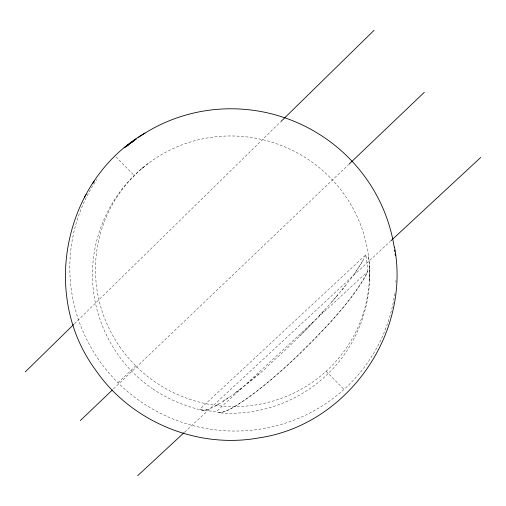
<?xml version="1.0" encoding="UTF-8"?>
<svg xmlns="http://www.w3.org/2000/svg" width="506" height="506" viewBox="0 0 506 506"><rect width="100%" height="100%" fill="white"/><g stroke="black" fill="none" stroke-linecap="round" stroke-linejoin="round"><path stroke-width="0.38" stroke-dasharray="2.53 1.9" d="M368.526 256.555C374.611 300.45 357.818 346.654 325.092 376.508C296.699 402.808 257.282 416.166 218.737 412.751C229.648 411.473 238.522 403.75 247.51 398.114C265.675 385.022 282.5 370.164 298.692 354.725C324.011 329.223 350.816 303.625 367.717 271.507A138.144 135.507 22.6 0 0 365.768 254.853L199.946 409.044A138.144 135.507 22.6 0 0 216.087 411.859L367.717 271.507A106.911 17.349 -44.5 0 1 289.356 363.504L285.833 366.717A106.911 17.349 -44.5 0 1 216.125 411.897M362.688 261.039L354.504 273.651M341.74 290.172L345.313 285.757M365.768 254.853A116.469 17.387 -44.5 0 1 337.932 294.745L336.667 296.238M337.932 294.745L330.943 302.854A116.469 17.387 -44.5 0 1 278.989 355.908L266.32 367.343M336.243 296.737L330.943 302.854M319.103 315.94L325.168 309.33M312.784 322.645L299.546 336.161M74.395 323.783L280.375 122.066M117.993 382.776L135.728 365.844M113.477 388.924L348.305 164.855M184.639 432.137L390.316 241.324M148.41 163.387C113.199 189.124 91.909 232.349 92.453 275.896C92.769 320.032 115.273 363.182 151.743 388.172L152.224 388.5M259.104 373.599L247.649 383.112M141.756 168.625L143.438 167.322M235.138 392.789L241.501 387.975M228.718 397.393L222.476 401.568M216.65 405.085L219.49 403.421M205.392 409.999L207.207 409.493M203.823 410.258L201.42 410.088C183.716 405.799 166.727 398.595 151.743 388.172M115.982 156.917L134.337 175.633M326.155 371.252L343.985 389.43M369.703 279.938L369.45 265.701M266.011 368.064A116.456 17.685 -44.5 0 1 199.978 409.019M394.699 293.505A163.615 160.699 22.8 0 1 175.734 420.069A163.615 160.699 22.8 0 1 96.754 179.504M395.932 280.596A163.615 160.699 22.8 0 1 395.844 282.12M119.637 346.585A137.404 134.938 22.7 0 0 356.249 330.994A137.404 134.938 22.7 0 0 221.622 136.272A137.404 134.938 22.7 0 0 119.637 346.585"/><path stroke-width="0.76" d="M145.121 133.034C64.445 179.307 40.1 294.144 95.027 369.222L96.039 370.67C131.275 421.479 196.53 448.714 257.44 438.139L259.18 437.848C347.021 424.964 410.91 334.055 394.497 247.08M92.636 183.627L94.173 181.097M84.527 197.055L86.083 194.494M25.3 371.866L73.832 324.333M280.938 121.516L374.054 30.328M80.34 420.549L112.338 390.018M348.874 164.305L424.294 92.339M137.708 475.672L184.057 432.674M390.898 240.786L480.7 157.474M132.325 141.825L124.141 147.796L136.051 139.137M126.411 146.55A163.615 160.699 22.8 0 1 128.764 144.615M131.762 142.256A163.615 160.699 22.8 0 1 136.057 139.068M138.562 137.309A163.615 160.699 22.8 0 1 394.199 247.017M394.648 250.046A163.615 160.699 22.8 0 1 394.857 251.571M395.135 253.848A163.615 160.699 22.8 0 1 395.3 255.372"/></g></svg>
